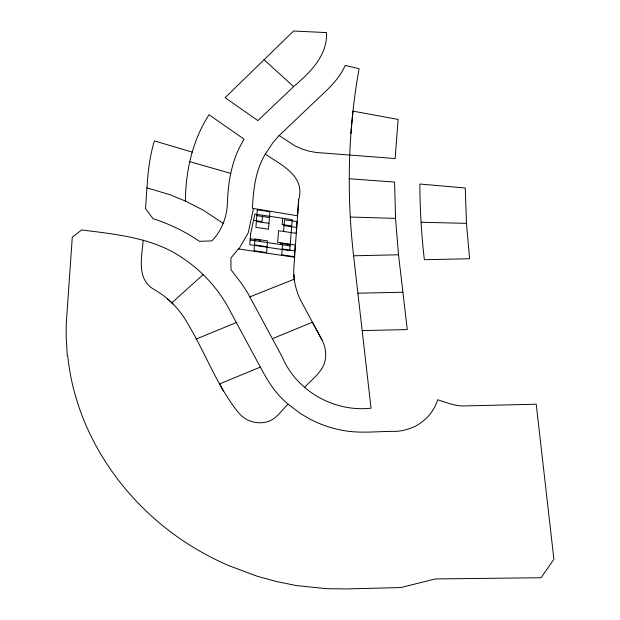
<?xml version="1.0" encoding="UTF-8"?>
<svg xmlns="http://www.w3.org/2000/svg" width="620" height="620" viewBox="0 0 620 620"><rect width="100%" height="100%" fill="white"/><g stroke="black" fill="none" stroke-linecap="round" stroke-linejoin="round"><path stroke-width="0.93" d="M304.544 387.523C311.922 379.06 322.733 372.132 325.159 360.406C326.554 353.478 325.26 346.239 322.012 340.008L301.522 301.909C295.942 291.4 293.097 279.434 293.872 267.53L298.693 199.663C305.575 176.041 281.279 164.951 265.306 154.14L272.909 142.685L278.388 136.284L326.624 90.381C334.095 83.173 340.969 75.012 345.201 65.449L359.089 68.688C348.006 130.332 346.448 193.603 353.609 255.789L371.047 408.185C334.405 412.3 296.833 391.367 282.34 357.213L247.651 292.849L241.436 283.34L231.012 269.808L230.911 258.013L238.344 248.922L294.601 257.254M223.231 223.363L203.081 210.064L185.403 201.081C185.628 170.895 192.51 140.322 209.017 114.731L244.125 139.221C232.105 158.302 228.044 181.087 227.401 203.306C226.881 217.233 221.627 230.795 211.877 240.878L199.369 241.32C185.155 231.516 169.477 223.913 153.032 218.674L145.53 208.599C147.227 185.915 147.583 162.789 154.434 140.887L192.2 152.148M143.212 240.203C141.809 256.936 136.113 279.86 154.597 289.726C168.175 297.709 179.684 309.202 187.341 322.997C203.98 350.285 215.047 380.882 233.942 406.774C237.786 412.036 241.893 417.384 248.008 420.112C254.006 422.887 260.896 423.553 267.274 421.786C276.474 419.167 281.48 410.269 288.222 404.232L300.56 413.633L309.264 418.74A104.044 93.597 26.3 0 0 347.324 431.14C363.328 433.318 379.487 431.218 395.56 431.365C401.946 431.202 408.053 429.319 413.928 426.924C425.08 421.546 434.008 411.618 437.712 399.753L448.841 403.418A51.057 45.926 26.3 0 0 462.342 405.992L536.215 404.209L553.9 559.263L541.074 577.747L435.279 578.933L400.869 587.551L346.255 588.938L326.36 588.675L296.406 585.582L276.621 581.544L257.091 576.228L228.547 565.533A246.791 221.999 26.3 0 1 201.237 551.901C129.774 511.864 75.903 437.991 67.719 355.57L67.27 355.586L66.177 337.055L66.255 323.81L72.292 237.127L81.716 229.935C116.335 234.406 153.241 237.623 182.846 258.199C201.5 270.638 217.116 287.432 228.005 307.032L260.361 367.11C267.553 380.858 276.047 394.351 288.222 404.232M298.693 199.663L297.561 215.791L252.464 208.32C253.286 189.72 255.494 170.399 265.306 154.14M260.47 241.529L260.571 240.281L250.209 238.746M262.562 215.249L262.058 221.588L253.534 220.325M280.596 244.505L280.697 243.265L290.207 244.667M282.689 218.225L282.185 224.572L291.695 225.975M282.65 243.133L281.72 254.812L294.298 256.672L295.228 244.993L277.659 242.389L278.589 230.71L296.166 233.306L297.096 221.627L284.518 219.767L283.58 231.446M350.889 133.478L352.951 111.127L398.11 119.427L395.149 158.55L316.154 152.481L308.876 151.141L301.785 148.916L294.965 145.87L279.155 135.532M253.479 208.49L248.194 232.911L238.886 249.008M293.624 86.606L257.92 120.598L225.114 97.681L293.562 31L326.538 32.604C327.74 55.622 309.644 72.912 293.624 86.606L264.05 59.752M171.825 302.847L203.182 274.598M196.059 339.109L236.344 322.532M272.351 338.698L312.426 322.206L322.012 340.008M260.361 367.11L219.658 383.865L223.316 390.957M249.829 296.879L294.283 279.171L293.787 274.505M353.609 255.789L398.513 254.789L407.278 329.577L362.173 330.576M357.887 293.19L402.915 292.252M421.127 222.262L466.457 223.355L469.596 258.734L424.351 259.718C421.422 234.593 420.019 209.312 419.841 184.024L465.256 188L466.457 223.355M350.222 217.047L395.545 218.379L398.513 254.789M349.308 178.762L394.599 182.078L395.545 218.379M256.843 215.667L269.421 217.527M256.378 221.511L268.956 223.371M284.053 225.603L296.631 227.47M250.108 239.994L290.106 245.915M254.51 244.877L267.088 246.737M282.185 248.969L294.763 250.837M146.956 187.883L170.136 194.758L185.403 201.081M189.689 161.642L230.749 173.391M167.578 298.91L173.368 304.296M294.283 279.171L294.515 281.519M250.596 233.887L249.736 244.699L289.726 250.62L292.198 219.635L254.874 214.109L250.596 233.887M254.975 239.033L254.045 250.72L266.623 252.58L267.553 240.893L254.975 239.033M257.308 209.824L255.905 227.354L268.491 229.214L269.886 211.691L257.308 209.824"/></g></svg>
